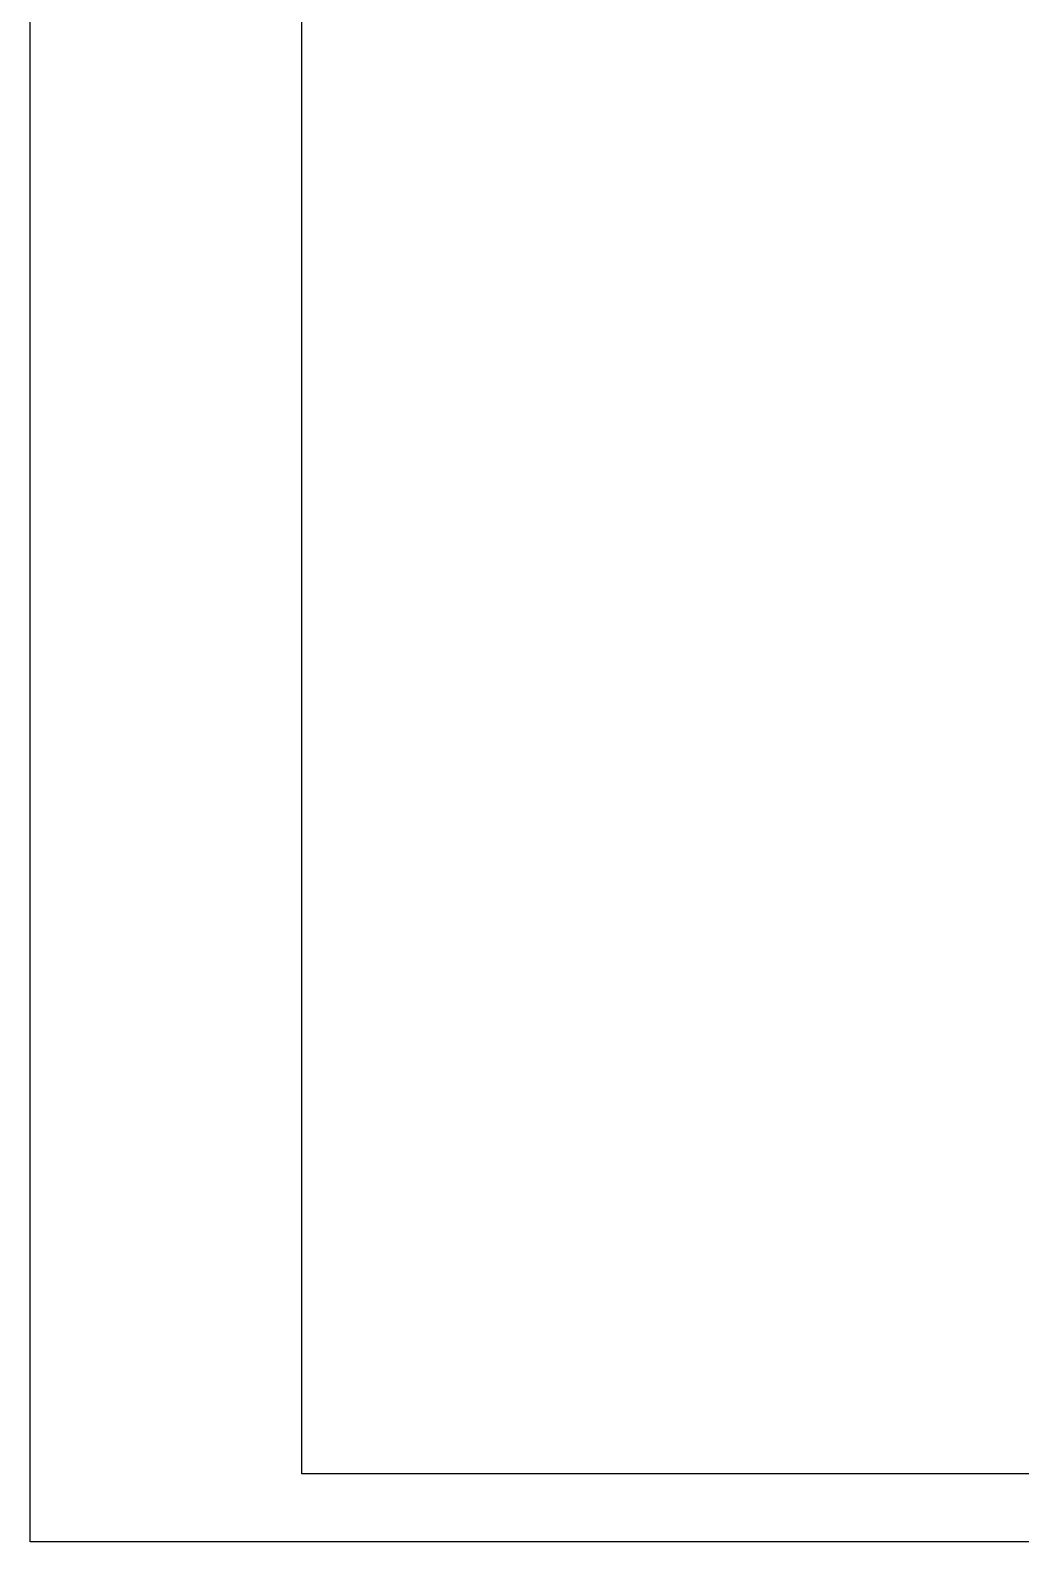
# Model space of a CAD drawing. Header units: millimetres. Extents: x 0 to 588, y 0 to 832.
# Drawn here: x 0 to 204.1, y 0 to 311.6 of the extents above; entities that cross this region are included whole.
import ezdxf

# ---------------------------------------------------------------- set-up
doc = ezdxf.new("R2010")
doc.units = ezdxf.units.MM

msp = doc.modelspace()

# ---------------------------------------------------------------- linework, layer by layer
for p, q in [((-0.03787415894862534, 0.03364185066766368), (-0.03787415894862534, 831.6336418506676)), ((55.96212584105137, 14.03364185066766), (55.96212584105137, 817.6336418506676)), ((573.9621258410514, 14.03364185066766), (55.96212584105137, 14.03364185066766)), ((587.9621258410514, 0.03364185066766368), (-0.03787415894862534, 0.03364185066766368))]:
    msp.add_line(p, q)

doc.saveas('drawing.dxf')
